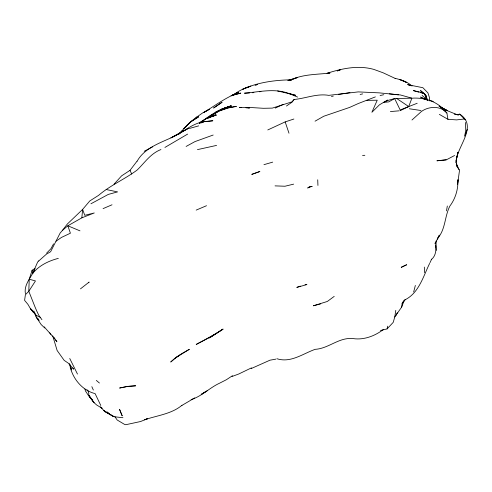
<?xml version="1.0" encoding="UTF-8"?>
<svg xmlns="http://www.w3.org/2000/svg" width="492" height="492" viewBox="0 0 492 492"><rect width="100%" height="100%" fill="white"/><g stroke="black" fill="none" stroke-linecap="round" stroke-linejoin="round"><path stroke-width="0.74" d="M455.746 162.649L457.892 152.508L456.392 159.58C458.489 144.777 477.695 125.786 459.725 114.119L457.099 114.698L454.633 114.175L458.593 114.937L457.099 114.698L443.907 109.316M25.399 293.656C23.641 284.124 31.962 276.855 35.006 268.497L32.121 270.237L29.237 279.198L28.794 291.282L34.84 306.516A27.982 1.962 70.4 0 0 40.153 317.235L41.937 319.677M429.99 262.685L431.607 259.204L431.263 259.641C437.074 254.93 435.894 247.501 436.127 240.957M38.739 260.969L46.488 254.106L50.627 251.707L60.129 233.073L62.355 230.508L67.828 225.779L81.856 217.833L82.619 209.414L89.796 200.945L98.621 195.336C110.386 185.263 124.87 179.186 137.207 169.986C144.679 162.704 150.693 153.449 160.933 149.55M395.783 310.347L394.781 316.959L393.219 322.352L387.087 328.902L380.464 330.507M394.781 316.959L401.669 307.063L402.118 303.521L403.145 301.614M446.496 210.865L447.326 205.988M464.626 136.204L465.776 130.441L465.469 122.465M457.511 154.334L457.892 152.508M415.353 285.434L413.667 291.953M435.402 242.212L435.057 243.706L439.374 235.158M387.087 328.902L387.757 326.159M429.651 263.386C423.2 276.492 418.79 293.472 404.344 300.132L403.465 301.516M465.149 135.275L467.24 129.501M400.205 110.669L408.698 106.555L411.909 98.172L400.371 94.95L379.092 92.859L358.238 91.899L328.767 95.362C316.934 93.339 305.698 98.418 294.068 99.489L292.094 101.807L272.304 108.111L263.374 108.295L250.791 107.514L239.432 107.49L241.603 107.594M401.669 307.063L404.117 300.655M32.121 270.237L32.577 273.601L37.675 261.978L38.782 260.877M437.29 239.192L439.338 235.231M395.722 315.784L397.284 312.771M53.548 243.866L50.947 248.694L46.605 253.14M437.855 238.085C445.647 229.088 444.565 216.32 449.897 206.025C455.58 198.43 458.224 189.217 457.947 179.734L457.585 184.174L459.522 170.343L457.105 166.727L456.219 163.922M32.577 273.601C38.874 265.557 48.597 260.901 58.32 258.368M137.133 161.21C144.064 148.738 158.307 143.572 170.607 138.031M114.033 184.18L121.598 175.853L130.036 170.318L137.016 161.192M294.068 99.489L292.014 102.182L286.43 106.032M62.355 230.508L67.299 224.063L82.619 209.414L84.765 215.299L94.273 212.962L81.856 217.833M402.118 303.521L405.377 299.499M178.799 134.224L187.354 124.913L191.253 121.321L198.67 116.788L189.715 122.582L183.627 128.793L190.761 121.752M180.828 132.348L182.809 130.325L179.106 133.824M88.48 282.746L89.144 282.07L80.473 288.859M208.959 117.822L211.603 115.306L208.829 117.883M208.885 117.865L211.689 115.282L207.544 118.449M175.57 357.832L170.724 362.02L175.349 357.973L181.892 353.545L189.371 349.302L175.349 357.973L179.685 355.064M195.976 117.606L202.532 113L209.463 109.242L204.014 112.348C215.348 105.368 226.172 97.268 238.694 92.49L231.08 95.848L238.14 92.49L236.234 93.701M189.715 122.582L196.708 117.022M233.411 95.011C238.497 90.811 244.604 88.031 250.889 86.155L242.827 89.169C258.245 82.219 275.065 80.073 291.793 79.796L288.945 80.393M199.469 123.455L201.234 122.121L199.506 123.424M181.935 405.316C171.45 414.061 157.163 415.439 144.599 419.787L147.545 418.68L140.607 421.515L125.872 424.701L124.716 424.491L117.17 419.996L114.894 416.638M334.222 296.375L327.334 301.467L313.386 305.784L320.599 303.908M232.507 375.691L226.412 379.701L219.721 383.12C209.617 387.69 201.825 396.318 191.099 399.602M383.563 329.369C374.99 335.931 364.055 340.206 353.133 338.588L352.905 338.576C338.994 337.106 328.619 348.594 315.144 349.338C302.777 353.76 290.655 363.188 276.904 358.717M199.285 122.662L207.833 117.693L216.449 115.036L207.335 118.105L215.705 114.808L210.244 117.17M201.658 121.696L208.559 117.078M202.378 121.192C211.123 114.439 220.576 108.4 231.511 106.032L223.313 108.572L215.084 112.52L223.048 108.603L231.111 105.786L221.541 109.359L223.048 108.603L220.502 109.968M56.02 241.215L61.512 237.402L70.411 233.202L67.828 225.779L79.975 230.853M209.801 116.253L212.286 114.611M202.944 340.784L196.191 344.449L210.385 337.075L223.11 329.068L209.34 337.924L222.747 329.339M387.536 100.005L379.437 104.839L371.891 112.281L377.235 100.202L366.915 100.356M181.948 405.402L194.746 397.905M205.834 391.558L201.191 394.406L207.476 390.568M164.925 147.434L187.637 134.095M216.566 333.318L203.571 340.464M90.94 203.774L108.289 194.414L117.594 191.898L106.18 189.525M315.052 121.18L323.761 116.247L349.603 107.428L358.231 103.554L375.371 96.893M201.136 122.932L204.014 121.629L212.864 120.774L203.854 121.745M186.111 146.444L194.986 141.591L213.177 135.036M144.236 151.272L152.674 146.794M454.602 155.503L446.336 159.838L436.914 160.804L446.139 159.838M170.964 137.852L188.491 128.338L170.964 137.852C182.384 133.184 191.499 123.517 204.014 121.629L201.296 122.686M196.185 210.109L206.523 205.711M251.461 367.875L238.712 374.018L232.052 376.485M255.102 85.467L257.574 84.273L256.301 84.882M267.777 129.95L285.175 121.899L293.884 119.021M275.256 108.092L283.337 104.31M103.074 208.626L112.022 204.783M289.53 80.565C302.057 74.089 316.374 74.661 329.978 73.037L327.026 73.296C342.155 68.474 358.047 65.018 373.766 69.378L383.163 72.81L395.427 78.535L395.094 78.376C401.146 79.698 407.438 81.783 412.044 86.051M201.117 122.631L203.104 121.825M251.166 368.576L269.96 360.193L275.907 359.123M337.192 71.063L340.501 69.735L338.361 70.485M417.198 103.258L400.174 109.962L394.646 98.554L388.139 100.368L383.698 102.404L388.735 101.887L394.646 98.554L411.909 98.172M290.889 80.061L297.07 77.662L287.715 80.467M300.311 286.104L296.805 287.396L306.916 284.56L305.058 284.714M263.958 164.66L272.703 162.132M189.371 128.48L198.682 125.866M293.65 184.137L284.979 186.234L275.034 185.878M197.427 149.636L216.591 145.398M360.138 94.458L362.666 93.892M380.101 95.534L383.785 94.716M331.454 96.457L333.268 96.118M338.631 94.427L349.966 92.625M465.641 119.808L464.356 118.99L456.594 119.894L447.948 119.304L439.356 114.372M390.384 111.567L399.215 110.817M252.451 92.736L253.884 92.637M260.778 91.61L259.346 91.709L260.877 91.623M249.585 92.939L244.432 93.191C259.038 91.979 274.062 88.13 288.386 93.295L295.667 95.319L285.366 92.76M362.555 155.392L364.849 155.312M411.976 120.005L421.343 111.549C428.563 106.131 440.949 105.534 446.902 113.037L447.948 119.304M245.938 107.803L249.555 107.976L247.882 107.846M412.597 98.148C424.836 97.527 436.914 101.309 444.946 110.854M389.387 93.861L398.422 94.851M122.951 417.708L114.402 416.773L105.079 411.853L100.534 406.933L102.078 408.243L96.69 405.014L93.978 402.61L88.745 395.488L92.244 399.781L88.148 395.039L85.516 391.078L84.888 389.018M409.375 108.769L420.949 110.515M283.804 92.478L285.219 92.717M277.605 90.995L285.262 92.736M428.962 100.288L433.274 101.407M418.913 92.164L413.354 90.602L421.257 92.428L424.473 93.72L426.047 95.663L427.394 99.919M420.303 92.551L424.473 93.72L427.394 100.22M29.237 279.198L35.467 280.944L28.794 291.282L25.387 294.733L24.6 300.348L27.939 304.376L30.418 308.625L33.536 312.561L32.989 311.208M444.805 109.642L447.166 110.577L439.024 106.112L446.631 110.349L440.697 107.108L446.902 113.037M288.417 93.308L297.623 97.072M32.134 310.144L30.418 308.625L36.021 315.249L40.153 317.235M425.955 99.648L420.555 97.041L424.356 99.255M409.572 85.534L407.628 84.483L411.779 85.645L409.596 85.485L412.579 85.651L422.868 87.699L427.905 92.859L429.332 97.164L429.701 100.909M109.827 414.319L113.129 416.318L103.701 410.506L109.827 414.319L107.361 411.958M396.527 98.382L408.698 106.555M96.34 380.421L99.421 383.028M422.081 95.417L427.443 100.067M86.986 389.793L87.939 390.66L88.911 393.926M423.292 93.117L420.537 90.571L424.473 93.72L427.167 99.968M424.947 94.648L426.047 95.663L426.404 97.92M44.704 327.979L41.131 324.523L36.654 317.752L35.006 314.29M36.654 317.752L37.65 318.754M459.725 114.119L464.356 118.99M35.91 316.688L39.077 320.44L37.859 318.521M44.249 326.823C48.327 331.86 53.191 336.362 56.912 341.805L55.719 340.003M49.729 332.875L50.891 334.357M72.822 367.948L73.659 369.154L68.117 363.047L64.151 360.347L57.127 350.495L52.73 335.864M54.12 337.604L54.919 338.803M33.764 310.962L36.021 315.249M456.385 163.811L459.134 169.623M69.747 358.483L77.472 374.068M100.799 405.506L95.104 393.606C82.416 390.507 72.914 378.895 70.067 366.534M91.844 386.681L93.357 390.033M32.995 311.356L33.536 312.561M88.652 394.572L89.206 395.839M130.036 170.318L131.696 174.088M285.175 121.899L288.995 133.221M69.409 363.557L71.512 369.935L69.784 364.252M426.472 99.316L426.146 97.828L426.447 99.987M456.016 160.041L457.105 166.727M435.635 244.739L436.256 250.434M435.654 245.557L435.771 247.052M424.319 267.076L424.651 272.697M317.721 179.789L317.943 185.429M214.364 107.434L213.608 108.043L222.095 102.225L214.364 107.434M309.21 187.022L307.685 188.024L309.413 187.046L312.18 186.394L309.21 187.022M212.605 114.679L210.09 116.204L219.309 111.02L227.568 108.099L236.4 106.364L228.042 107.84L219.721 110.62L212.605 114.679M404.645 265.68L401.214 267.334L406.706 264.733L404.645 265.68M259.807 171.517L251.873 174.34L259.807 171.517M232.925 95.128L231.258 95.669L240.766 93.099L232.925 95.128M127.551 386.398L119.587 388.04L127.483 386.454L135.712 385.789L127.551 386.398M404.799 81.549L399.516 79.421L406.81 82.545L404.799 81.549M93.978 402.61L89.489 396.472L93.978 402.61M122.157 415.777L119.544 409.362L122.157 415.777"/></g></svg>
